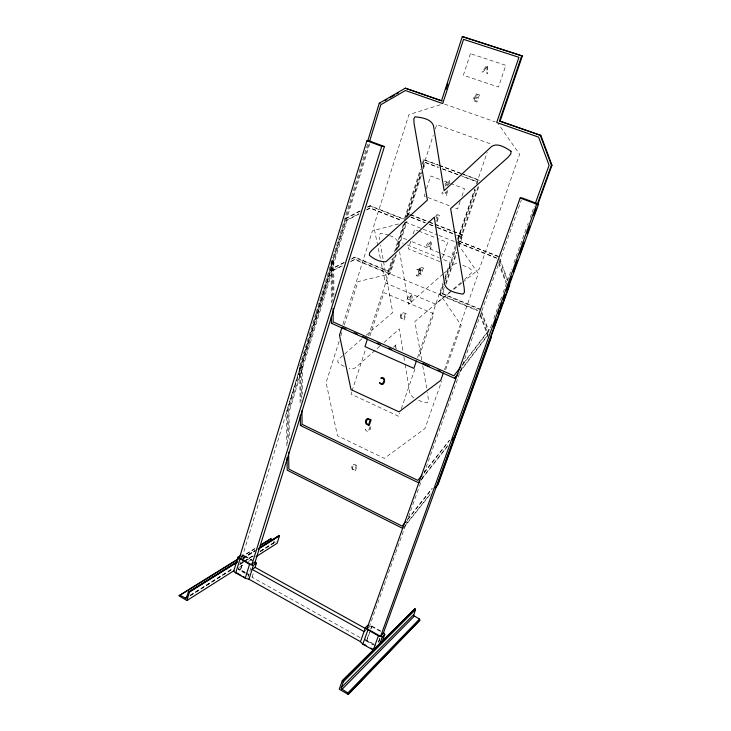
<?xml version="1.0" encoding="UTF-8"?>
<svg xmlns="http://www.w3.org/2000/svg" width="731" height="731" viewBox="0 0 731 731"><rect width="100%" height="100%" fill="white"/><g stroke="black" fill="none" stroke-linecap="round" stroke-linejoin="round"><path stroke-width="0.55" stroke-dasharray="3.65 2.74" d="M449.565 183.764C450.744 176.875 446.303 181.763 444.823 185.044M395.718 348.358L395.727 345.717L394.347 347.463M446.54 190.882L446.513 192.783L444.32 191.951M448.752 185.08L448.797 181.261L446.559 184.249L448.021 184.806M360.081 637.569L252.067 577.225L252.14 576.704M315.719 313.782L299.683 366.158L300.596 365.838L301.017 401.136M316.057 312.694L368.168 142.444M360.493 210.976L345.653 218.779L286.369 412.275L286.881 447.482M244.976 573.259L238.37 569.568L240.709 561.938M242.043 557.57L369.009 143.23M344.063 262.758L330.997 269.346L287.292 411.891L287.758 444.768M369.685 143.934L301.4 366.615L301.775 398.304M244.958 572.693L240.243 570.061L244.465 556.309L242.582 555.816L241.029 556.775M245.415 572.4L240.7 569.76L243.624 560.257M243.953 559.197L244.922 556.026L242.646 555.094M247.919 577.389L251.3 566.479M252.067 577.225L253.602 572.309M342.912 324.372L372.399 230.877L399.857 223.613M339.12 341.322L326.09 382.569L337.484 435.777L384.351 458.374L424.976 428.549L441.597 381.262M340.829 335.894L342.199 331.554M344.255 325.048L357.971 281.636L390.071 273.842L396.321 254.607M404.517 218.414L420.426 169.29M422.152 163.954L423.532 159.678L438.161 164.868M352.26 258.326L354.27 257.312L388.124 271.384L392.291 258.518M394.375 252.094L403.402 224.234M405.138 218.871L420.782 170.579M422.893 164.064L424.3 159.724M388.124 271.384L388.929 271.219L393.433 257.312M395.517 250.897L404.526 223.083M406.262 217.737L407.651 213.461L409.771 214.293M405.193 221.84L400.286 236.963L407.578 239.905M406.948 216.44L421.303 172.141M423.057 166.741L433.218 135.409M435.32 128.921L436.718 124.608L490.154 143.742L489.423 145.889M368.497 335.785L394.119 256.773M396.229 250.276L399.035 241.623L403.21 243.304M407.076 216.824L421.266 173.064M423.002 167.728L424.729 162.392L438.454 167.5M395.535 254.735L389.276 274.006L354.398 259.496L350.432 261.488M397.271 249.381L406.308 221.539M408.236 215.581L421.266 175.449M423.377 168.943L425.488 162.437L438.134 167.134M351.702 391.99L350.999 394.146L398.733 416.341L399.839 413.106M352.05 390.911L365.728 348.797M369.941 335.84L383.967 292.647L433.812 313.763L418.671 358.035M398.751 247.124L407.085 221.475M424.821 193.943L424.126 196.063L451.356 206.517M426.548 188.662L430.696 175.979L440.208 179.552M410.785 241.312L408.309 248.851L439.943 261.652M413.253 233.774L414.669 229.461L417.757 230.694M436.672 221.127L437.485 218.688L435.767 218.112M460.164 201.473L457.643 208.929L452.407 206.919M461.974 196.146L464.496 188.689L450.762 183.527M442.392 257.961L447.619 242.546L437.321 238.452M455.322 245.762L451.292 257.568L408.62 240.325M457.524 239.32L474.757 188.845M476.594 183.481L487.221 152.34M417.529 357.669L443.169 282.605M444.996 277.241L450.122 262.228L439.696 258.025M457.962 239.293L474.94 189.594M476.786 184.194L477.517 182.037L462.741 176.536M443.233 284.313L439.596 294.949L477.489 310.721M445.051 278.995L455.952 247.087M457.77 241.769L476.347 187.428M401.31 408.784L414.98 368.835M443.214 286.25L440.318 294.748L461.243 325.386L445.38 370.516M445.033 280.942L455.925 249.097M457.743 243.788L460.283 236.351L457.131 235.117M498.304 256.645L459.406 241.294L478.33 186.012M480.057 309.569L442.081 293.798L444.274 287.402M445.727 283.144L456.308 252.25M458.867 244.794L479.335 185.016M442.081 293.798L442.794 293.588L444.622 288.27M446.074 284.021L457.003 252.122M458.83 246.804L462.833 235.108L454.344 231.773M444.503 369.694L478.266 273.577L457.487 243.45M369.201 627.18L395.261 554.025M395.645 552.956L419.027 487.33M419.411 486.252L423.624 474.419M424.007 473.341L521.358 200.093M375.981 645.866L366.542 640.594L369.411 632.543M370.845 628.514L371.567 626.504L369.621 626.001M373.523 643.91L366.916 640.228L370.507 630.168M370.873 629.163L371.951 626.147L370.334 625.471M490.419 327.917L492.347 322.572M493.891 318.287L501.612 296.887M503.156 292.61L507.022 281.901M507.405 280.832L508.95 276.556M509.333 275.486L511.645 269.063M513.966 262.639L527.088 226.263M527.471 225.194L528.248 223.046M530.176 217.701L531.72 213.415M532.104 212.346L534.425 205.932M378.384 642.357L380.202 637.322L378.32 642.659M378.759 641.992L380.211 637.962M445.005 186.35L446.102 184.888L447.847 185.555M463.555 363.17L489.733 328.822M462.184 365.555L489.697 329.453M443.187 191.951C440.236 193.441 443.233 195.488 443.863 192.591L446.486 193.587C446.303 198.878 448.871 192.911 447.326 190.462M460.749 370.233L488.107 334.396M459.406 372.582L488.089 335.008M424.181 472.345L449.483 440.117M424.199 472.719L449.464 440.546M422.006 478.348L447.737 445.618M421.339 479.582L447.737 446.02M407.743 519.101L432.167 488.39M407.779 519.385L432.176 488.719M405.632 524.913L430.285 493.964M403.558 527.837L430.294 494.293M393.442 347.216L395.983 344.849L396.458 348.55M443.05 273.906L408.583 304.334L399.583 251.711M443.891 273.166C448.925 270.415 452.571 261.46 459.406 263.937M379.818 346.192L355.138 367.921L351.83 369.155L349.053 368.442M384.067 342.446L399.382 328.95L403 351.337M361.9 338.846L337.987 359.899L337.804 362.092L339.915 364.166L344.603 366.578M366.185 335.191L392.739 312.512L380.568 245.26M461.042 282.504L414.852 321.539L421.75 360.346M464.532 279.562L471.65 272.663L471.751 270.196L469.229 268.021L461.307 264.631M450.36 292.135L435.402 304.096L385.383 282.924L380.814 260.693M453.887 289.321L461.8 282.998M462.686 282.294L479.399 268.926L519.64 154.305L498.03 123.53M239.722 567.028L244.519 563.976M248.357 561.545L252.195 559.105M189.914 595.984L233.134 568.727M239.859 564.478L242.738 562.669M246.585 560.238L253.31 555.999M260.026 551.759L276.355 541.461M190.087 595.281L233.344 568.033M240.079 563.793L242.957 561.984M243.916 561.371L253.538 555.322M260.263 551.083L275.642 541.388M190.425 595.418L232.659 568.791M240.344 563.948L243.222 562.13M244.181 561.527L252.825 556.081M260.501 551.238L274.902 542.164M242.674 558.868L255.265 551.01M242.838 558.036L254.461 550.79M242.893 558.155L255.357 550.388M243.332 558.091L254.955 550.845M241.084 557.132L255.923 547.784M240.928 557.433L254.543 549.045M359.643 211.031L344.785 218.852L345.653 218.779M367.565 206.855L370.379 205.767L404.956 219.419M367.41 207.33L370.379 205.767M346.266 220.333L358.939 213.68M366.743 209.578L369.667 208.043L402.196 220.908M358.82 214.128L347.134 220.269L288.051 412.759L288.443 440.939M366.606 210.044L370.498 207.997L401.94 220.424M344.21 262.392L330.12 269.501L330.997 269.346M351.099 259.213L355.12 257.184L388.929 271.219M331.563 270.982L342.483 265.49M342.364 265.837L332.45 270.826L288.964 412.375L289.348 439.377M350.295 261.844L355.248 259.359L478.147 310.483M440.245 104.771L408.912 114.648L373.724 226.235L380.586 259.578M459.406 241.294L498.926 256.508M354.27 257.312L355.12 257.184M462.833 235.108L429.198 222.279M407.651 213.461L406.865 213.516L408.995 214.347M436.955 222.087L439.45 215.343L436.425 214.375L435.055 216.047A1.553 1.444 88.2 0 0 435.082 216.522M238.37 569.568L240.243 570.061M444.558 104.122L495.225 121.849M388.791 235.327L383.4 233.399L380.385 233.308L379.243 235.336L379.553 239.658M439.221 165.261L460.548 173.183M461.617 173.576L479.746 180.301M423.532 159.678L438.49 165.233M439.559 165.626L480.148 180.694M442.356 168.706L459.214 174.983M460.274 175.376L478.193 182.037M442.675 169.071L458.52 174.965M444.43 181.142L449.711 183.125M410.831 214.713L427.809 221.374M428.878 221.785L453.284 231.361M410.054 214.768L428.128 221.858M410.913 216.952L425.625 222.736M429.828 224.38L436.124 226.857M437.175 227.277L452.928 233.463M411.197 217.427L424.875 222.809M429.079 224.463L436.444 227.359M437.494 227.77L455.386 234.797M456.436 235.218L459.589 236.451M369.539 205.813L404.179 219.483M457.551 242.418L497.354 258.162M405.349 222.16L422.162 228.812M423.222 229.223L437.933 235.053M438.984 235.464L454.755 241.705M457.898 242.948L496.724 258.308M418.79 231.097L436.288 238.05M407.377 244.986L438.655 257.604M418.653 400.36L424.007 402.525L427.215 402.836L428.558 401.1L427.471 392.501M442.794 293.588L480.715 309.332M238.443 568.828L240.7 569.76M364.504 639.223L366.916 640.228M365.326 640.091L366.542 640.594M389.733 235.747C395.27 237.036 399.199 241.358 398.815 247.224M273.586 541.351L275.359 542.311M244.922 556.026L252.515 560.22M371.951 626.147L381.445 631.392M244.465 556.309L253.008 561.033M371.567 626.504L382.03 632.278M246.365 572.921L249.189 574.502M245.927 573.789L248.759 575.37M365.564 640.63L373.294 644.943M413.874 398.011L410.109 394.585L404.983 363.645M499.721 258.628L508.1 280.932M499.894 260.903L507.086 280.055M498.917 262.319L506.318 282.038M498.679 263.507L506.099 283.272M481.491 311.424L488.938 331.234M481.236 312.704L488.692 332.559M480.779 315.152L487.942 334.241M480.121 315.408L488.107 336.653M370.334 426.575C372.207 430.184 366.377 433.529 365.308 429.325C366.578 430.961 370.672 430.541 369.575 426.794M422.737 365.893L426.685 388.07M403.905 356.929L404.81 362.521M299.701 367.3L300.139 403.795M302.314 366.304L302.643 394.539M333.756 261.086L333.921 294.776M332.861 261.214L333.034 298.339M331.975 260.684L332.185 301.474M331.079 261.945L331.289 302.817M482.058 71.793L482.917 72.177L484.15 70.523L486.892 71.437L486.864 73.475L487.668 73.785L487.714 65.735L486.636 65.562L482.058 71.793M410.932 295.909L410.904 299.527L408.812 298.641L410.923 295.9M410.886 300.286C411.032 306.673 413.591 296.156 411.197 295.013C408.775 294.1 404.417 303.922 408.373 299.226L410.886 300.286M430.175 242.445L430.148 246.146L428.01 245.287L430.175 242.445M430.12 246.923C430.257 253.438 432.898 242.646 430.449 241.532C427.827 240.6 423.56 250.788 427.562 245.899L430.12 246.923M487.01 66.576L486.928 70.596L484.635 69.829L487.001 66.567M416.834 269.392C423.167 269.364 418.598 277.954 415.208 274.262C420.188 281.334 423.423 265.865 416.834 269.392M351.693 466.871L352.178 469.311L355.239 471.23L357.203 465.592L353.795 464.249L352.461 465.026L351.693 466.871M400.286 315.554L400.771 318.159L404.042 320.023L406.162 313.654L402.562 312.566L401.127 313.508L400.286 315.554M352.525 467.136L352.488 468.142A1.8 1.572 60.6 0 0 353.091 469.32L354.763 470.307L356.299 465.711L354.48 465.026A1.965 1.709 60.6 0 0 353.375 465.409L352.525 467.136M401.173 315.783L401.118 316.879A1.891 1.727 73.6 0 0 401.748 318.113L403.53 319.063L405.221 313.983L403.284 313.361A2.056 1.882 73.8 0 0 402.096 313.864L401.173 315.783M418.58 271.365L418.945 272.718L420.627 273.495L421.412 271.146L419.74 270.543L418.58 271.365M474.191 98.877L474.574 100.321L476.384 101.033L477.252 98.42L475.452 97.899L474.191 98.877M423.359 268.076L421.138 274.445L418.653 273.449L417.657 272.124L418.022 270.369L419.503 269.803A1.517 1.407 79.5 0 1 419.037 268.524L420.371 266.916L423.359 268.076M419.969 268.487L420.206 269.739L421.65 270.433L422.372 268.277L420.91 267.756L419.969 268.487M436.005 215.992L436.252 217.281L437.732 217.957L438.472 215.718L436.974 215.225L436.005 215.992M475.717 95.651L475.963 96.995L477.507 97.634L478.312 95.231L476.74 94.783L475.717 95.651M479.372 94.939L476.923 102.029L474.255 101.134L473.185 99.781L473.606 97.844L475.196 97.113A1.654 1.508 -74.1 0 1 474.721 95.761L476.164 93.915L479.372 94.939M470.426 53.674L463.372 75.22L498.469 87.053L505.825 65.306L470.426 53.674"/><path stroke-width="1.1" d="M365.345 630.378L364.056 631.584L252.094 569.376L255.137 567.384L256.435 562.925L255.722 562.13M241.166 555.03L237.977 557.451L249.527 564.396L253.328 565.401L256.371 563.437M236.871 562.495L189.42 592.11L188.561 591.854L186.067 598.415L179.981 595.226L179.013 595.884L186.962 600.517L233.966 570.683M186.962 600.517L189.42 592.11M238.059 556.949L233.847 570.756L234.45 572.071L245.232 578.267L249.015 579.254L360.465 641.681L362.814 644.175L373.267 650.042L378.393 635.824L366.405 629.025L365.5 627.527L368.058 625.133M239.256 558.466L366.907 140.772L369.676 141.046L384.415 146.547L254.708 563.373M367.638 141.275L379.27 103.235L405.294 88.177L442.273 100.988M235.738 572.94L239.969 559.105M369.484 141.677L380.814 104.725L405.403 90.525L442.721 103.583L463.536 39.355L518.937 57.329L496.705 122.479L538.592 137.126L549.091 165.27L535.193 203.785M245.232 578.267L249.527 564.396M251.976 564.305L381.719 146.31L384.415 146.547M249.015 579.254L253.328 565.401M270.031 539.432L270.918 538.838L272.809 539.862M341.889 327.625L339.486 335.237L351.035 389.623L399.016 411.855L440.756 380.376L443.379 372.901M259.194 547.994L278.694 535.695L279.47 535.896L277.131 543.27L256.033 556.675M521.715 55.766L499.41 121.026L500.068 121.154L522.345 56.031L521.715 55.766L462.303 36.55L441.515 100.823L405.294 88.177M446.084 89.228L447.811 83.882M367.446 339.029L364.988 346.604L413.865 368.387L416.423 360.886M342.327 680.552L339.266 689.205L348.267 694.45L419.795 620.363L419.484 619.056L413.627 615.557L415.455 609.681L415.025 608.695L342.327 680.552L343.195 681.932L341.213 688.657L347.901 692.933L348.267 694.45M360.465 641.681L365.5 627.527M366.989 628.596L520.152 198.01L522.126 197.937L538.583 204.077L383.172 633.686M362.814 644.175L367.867 629.994M380.641 636.226L536.691 204.187L538.583 204.077M537.102 204.799L551.421 165.179L540.273 135.29L499.41 121.026M493.635 326.611L496.34 319.127M498.277 313.782L499.437 310.574M500.205 308.436L502.142 303.1M503.303 299.893L505.231 294.547M506.775 290.271L511.801 276.373M513.345 272.106L517.594 260.346M519.915 253.931L524.164 242.18M527.261 233.628L529.966 226.144M533.822 215.453L536.536 207.979M537.687 204.771L551.987 165.224L540.858 135.39L500.068 121.154M379.745 643.947L382.322 636.847L384.808 634.389L383.866 632.882M382.249 641.452L384.808 634.389M460.795 366.788L453.914 375.825L333.153 321.96L333.089 308.464M331.362 316.432L331.399 323.248L454.6 378.302L458.017 373.815M457.35 375.259L454.6 378.302M422.07 475.031L417.858 480.404L302.086 424.327L301.921 410.749M300.286 415.199L300.404 425.469L418.525 482.771L419.923 480.998M452.608 439.422L454.682 437.184L452.599 439.834M405.641 521.742L402.151 526.128L288.846 469.11L288.608 452.206M435.219 487.778L437.33 485.119L509.69 285.181L509.087 285.373M435.219 488.107L438.033 484.58L491.287 337.494L490.656 337.786M348.395 694.094L419.914 620.043M347.901 692.933L419.484 619.056M341.898 689.434L414.221 616.215M341.149 687.707L413.582 614.734M343.195 681.932L415.455 609.681M342.693 680.771L415.025 608.695M368.342 627.198L367.254 628.907L380.001 635.97L380.732 635.961L383.227 633.512L383.026 633M418.525 482.771L419.256 482.232M185.281 598.314L187.2 597.099M258.171 549.191L279.47 535.896M188.214 592.238L237.136 561.746M189.091 591.918L237.52 561.719M258.829 548.424L279.178 535.741M179.113 595.546L238.178 558.941M260.446 545.134L270.132 539.131M179.981 595.29L238.023 559.233M260.273 545.436L270.918 538.838M384.935 100.613L386.863 99.498M389.751 97.826L394.566 95.048M396.485 93.933L398.413 92.819M300.404 425.469L301.309 425.049M331.399 323.248L332.294 323.011M382.322 636.847L378.393 635.824M551.421 165.179L551.987 165.224M540.273 135.29L540.858 135.39M379.27 103.235L380.129 103.391M522.345 56.031L462.303 36.55M366.907 140.772L381.719 146.31M520.152 198.01L536.691 204.187M342.711 327.662L345.845 329.06M354.179 332.788L357.313 334.177M362.521 336.507L366.697 338.371M377.114 343.022L380.248 344.42M388.581 348.148L391.715 349.546M422.984 363.508L429.243 366.304M437.586 370.032L440.711 371.43M402.818 528.449L287.21 470.197L287.027 457.707M255.137 567.384L365.628 628.623M236.204 572.647L240.956 575.306M242.847 576.366L244.748 577.426M364.148 644.331L366.048 645.4M370.8 648.059L372.7 649.128M254.836 562.203L251.135 564.579L239.485 557.735M510.996 151.253L510.868 153.875L507.926 157.43L450.616 208.573L464.185 287.859L464.459 292.254L463.034 294.154C456.665 293.104 446.751 291.395 444.658 284.277L434.287 217.198L385.959 261.725C380.056 262.283 373.76 259.048 369.393 255.256L369.594 252.926L372.234 249.883L427.416 200.102L414.084 123.576L413.792 119.007L414.998 116.805C421.348 117.472 431.336 118.778 433.51 125.896L444.146 190.645L491.387 146.684C497.272 142.152 505.834 147.817 510.996 151.253M381.006 378.128C386.9 378.128 382.907 386.544 379.499 382.578C383.949 389.76 387.485 375.03 381.006 378.128M365.491 421.266L365.975 423.761L369.109 425.661L371.138 419.841L367.647 418.525L366.277 419.347L365.491 421.266M366.341 421.522L366.295 422.555A1.837 1.626 63.1 0 0 366.907 423.752L368.616 424.729L370.206 419.987L368.342 419.311A1.992 1.764 63.2 0 0 367.209 419.731L366.341 421.522"/></g></svg>
